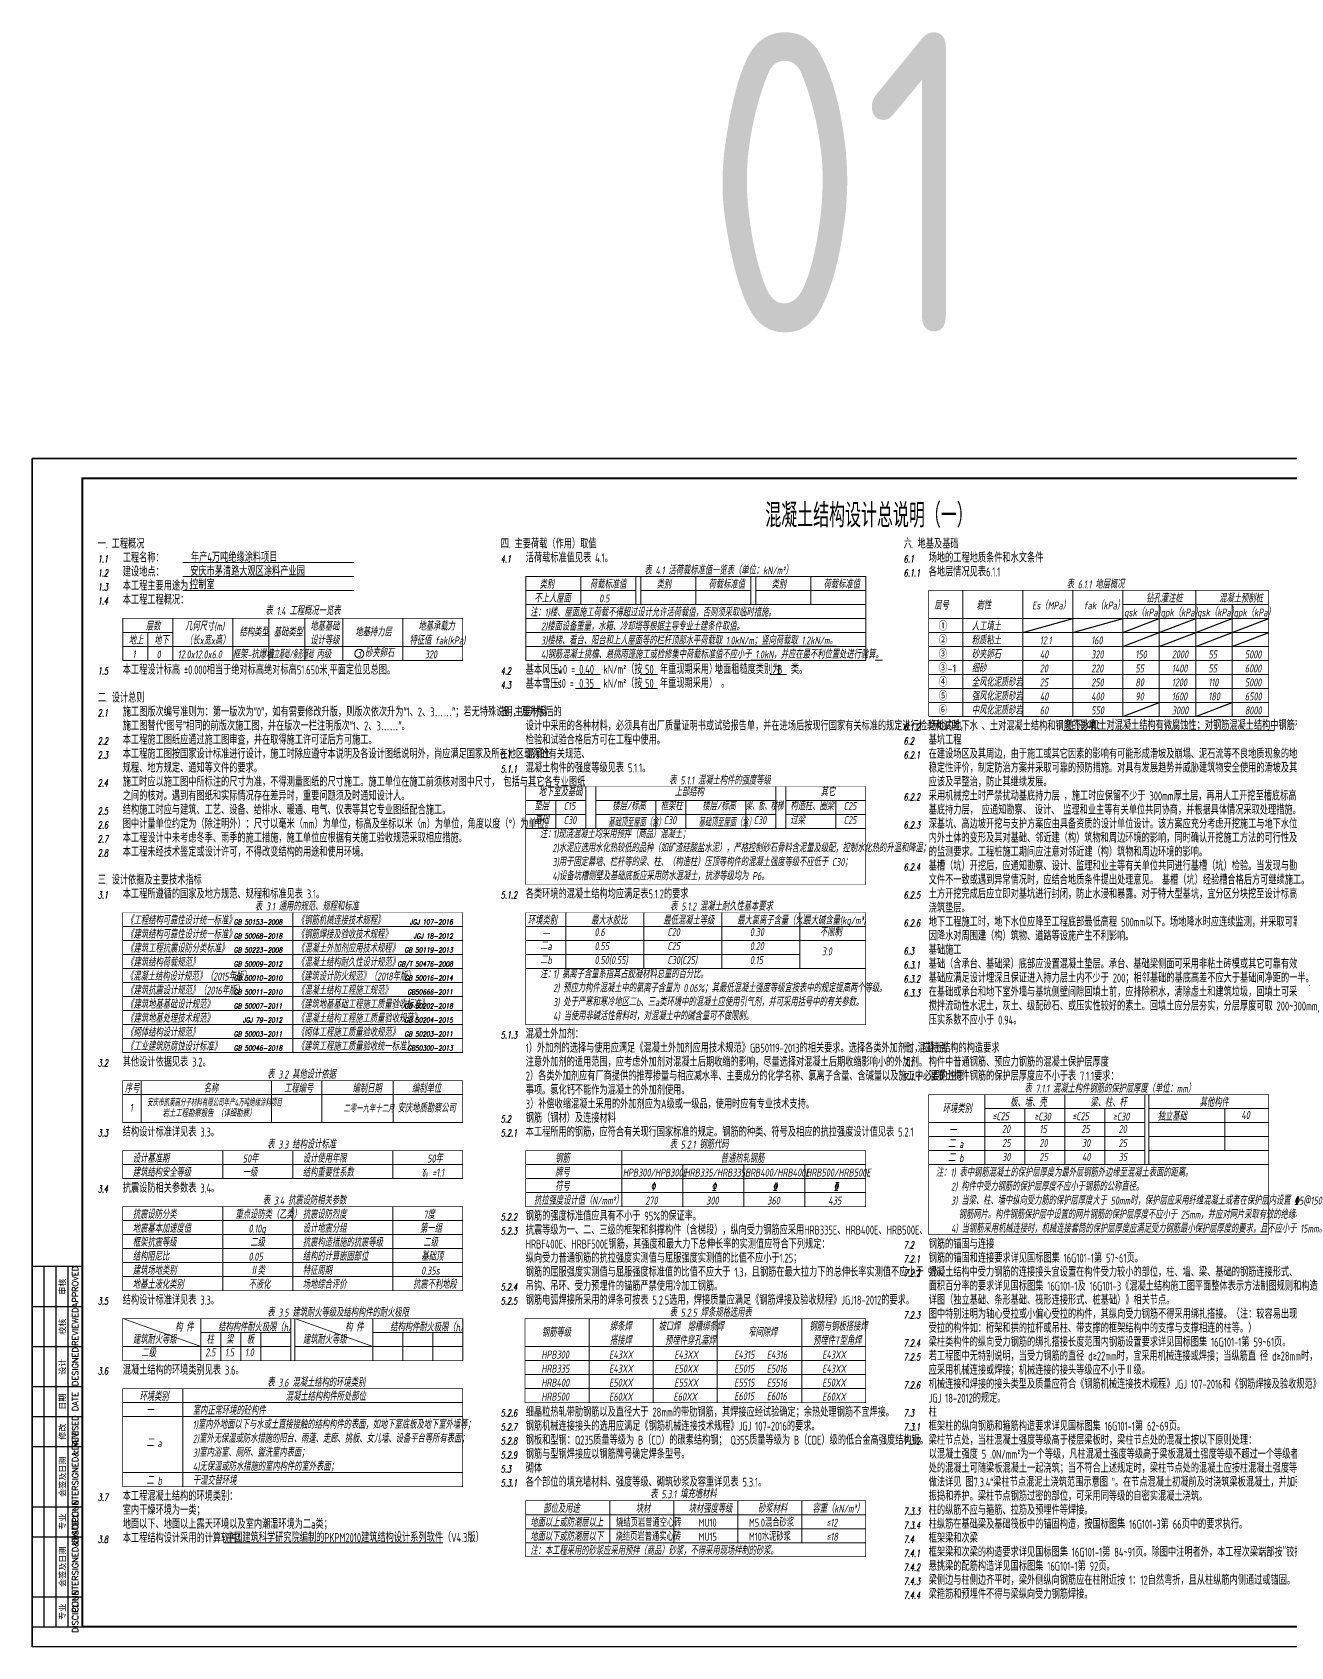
# Model space of a CAD drawing. Header units: millimetres. Extents: x 893615 to 897539, y 39650 to 40458.
# Drawn here: x 893615 to 894244, y 39650 to 40457 of the extents above; entities that cross this region are included whole.
import ezdxf
from ezdxf.enums import TextEntityAlignment as Align

# ---------------------------------------------------------------- set-up
doc = ezdxf.new("R2010")
doc.units = ezdxf.units.MM
doc.header["$LTSCALE"] = 1000
doc.header["$MEASUREMENT"] = 0
doc.layers.add('SM001', color=7, linetype='Continuous', lineweight=15)
doc.layers.add('SM002', color=4, linetype='Continuous', lineweight=15)
doc.layers.add('标注', color=4, linetype='Continuous')
doc.layers.add('梁集中标注', color=2, linetype='Continuous')
doc.styles.add('ECEC_TK', font='txt_l.shx', dxfattribs={"bigfont": 'hztxt_l.shx'})
doc.styles.add('GBHZ', font='gbenor.shx', dxfattribs={"width": 0.9, "bigfont": 'gbcbig.shx'})
doc.styles.add('SM001', font='tssdeng.shx', dxfattribs={"width": 0.7, "bigfont": 'tssdchn.shx'})
doc.styles.add('SM002', font='romand.shx')
doc.styles.get("Standard").update_dxf_attribs({"font": 'gbenor.shx', "bigfont": 'gbcbig.shx'})

msp = doc.modelspace()

# ---------------------------------------------------------------- linework, layer by layer
for p, q in [((893614.887, 39650.145), (893614.887, 40244.145)), ((893614.887, 40244.145), (893614.887, 39650.145)), ((893620.887, 39660.145), (893620.887, 39840.145)), ((893626.887, 39660.145), (893626.887, 39840.145)), ((893632.887, 39660.145), (893632.887, 39840.145)), ((893614.887, 39820.145), (893639.887, 39820.145)), ((893614.887, 39800.145), (893639.887, 39800.145)), ((893614.887, 39780.145), (893639.887, 39780.145)), ((893614.887, 39765.145), (893639.887, 39765.145)), ((893614.887, 39750.145), (893639.887, 39750.145)), ((893614.887, 39720.145), (893639.887, 39720.145)), ((893614.887, 39705.145), (893639.887, 39705.145)), ((893614.887, 39675.145), (893639.887, 39675.145)), ((894666.137, 39650.145), (893614.887, 39650.145))]:
    msp.add_line(p, q)
at = {"color": 0}
for p, q in [((894666.137, 40244.145), (893614.887, 40244.145)), ((893614.887, 40244.145), (894666.137, 40244.145))]:
    msp.add_line(p, q, dxfattribs=at)
at = {"color": 0, "const_width": 1}
msp.add_lwpolyline([(894656.137, 39660.145), (893639.887, 39660.145), (893639.887, 40234.145), (894656.137, 40234.145)], close=True, dxfattribs=at)
msp.add_lwpolyline([(893614.887, 39840.145), (893614.887, 39660.145), (893639.887, 39660.145), (893639.887, 39840.145)], close=True)
at = {"layer": 'SM001'}
for points in [[(893959.637, 40017.145), (893959.637, 39989.145)], [(893998.637, 40017.145), (893998.637, 39989.145)]]:
    msp.add_lwpolyline(points, dxfattribs=at)
at = {"layer": 'SM001', "color": 1}
msp.add_circle((893778.463, 40146.516), 2.235, dxfattribs=at)
at = {"layer": 'SM002'}
for p, q in [((893861.637, 40143.145), (893861.637, 40185.145)), ((893861.637, 40185.145), (894031.637, 40185.145)), ((893889.137, 40185.145), (893889.137, 40171.145)), ((893916.637, 40185.145), (893916.637, 40171.145)), ((893919.137, 40185.145), (893919.137, 40171.145)), ((893946.637, 40185.145), (893946.637, 40171.145)), ((893974.137, 40185.145), (893974.137, 40171.145)), ((893976.637, 40185.145), (893976.637, 40171.145)), ((894004.137, 40185.145), (894004.137, 40171.145)), ((894031.637, 40185.145), (894031.637, 40143.145)), ((893861.637, 40178.145), (893916.637, 40178.145)), ((893919.137, 40178.145), (893974.137, 40178.145)), ((893976.637, 40178.145), (894031.637, 40178.145)), ((894080.137, 40178.145), (894080.137, 40115.145)), ((894110.137, 40178.145), (894110.137, 40115.145)), ((894135.137, 40178.145), (894135.137, 40115.145)), ((894160.137, 40178.145), (894160.137, 40115.145)), ((894196.637, 40178.145), (894196.637, 40115.145)), ((893861.637, 40171.145), (894031.637, 40171.145)), ((893861.637, 40171.145), (893916.637, 40171.145)), ((893861.637, 40164.145), (894031.637, 40164.145)), ((893919.137, 40171.145), (893974.137, 40171.145)), ((893976.637, 40171.145), (894031.637, 40171.145)), ((894063.137, 40164.145), (894233.137, 40164.145)), ((894160.137, 40171.145), (894233.137, 40171.145)), ((894178.387, 40171.145), (894178.387, 40115.145)), ((894214.887, 40171.145), (894214.887, 40115.145)), ((893861.637, 40157.145), (894031.637, 40157.145)), ((894063.137, 40157.145), (894233.137, 40157.145)), ((893861.637, 40150.145), (894031.637, 40150.145)), ((894063.137, 40150.145), (894233.137, 40150.145)), ((894031.637, 40143.145), (893861.637, 40143.145)), ((894063.137, 40143.145), (894233.137, 40143.145)), ((894063.137, 40136.145), (894233.137, 40136.145)), ((894063.137, 40129.145), (894233.137, 40129.145)), ((894063.137, 40122.145), (894233.137, 40122.145)), ((894063.137, 40115.145), (894233.137, 40115.145)), ((893660.137, 39814.145), (893699.137, 39800.145)), ((893699.137, 39793.145), (893699.137, 39814.145)), ((893744.137, 39793.145), (893744.137, 39814.145)), ((893746.137, 39814.145), (893785.137, 39800.145)), ((893746.137, 39793.145), (893746.137, 39814.145)), ((893785.137, 39793.145), (893785.137, 39814.145)), ((893830.137, 39793.145), (893830.137, 39814.145)), ((893699.137, 39807.145), (893744.137, 39807.145)), ((893709.137, 39793.145), (893709.137, 39807.145)), ((893719.137, 39793.145), (893719.137, 39807.145)), ((893729.137, 39793.145), (893729.137, 39807.145)), ((893785.137, 39807.145), (893830.137, 39807.145)), ((893800.137, 39793.145), (893800.137, 39807.145)), ((893815.137, 39793.145), (893815.137, 39807.145)), ((893660.137, 39800.145), (893744.137, 39800.145)), ((893746.137, 39800.145), (893830.137, 39800.145))]:
    msp.add_line(p, q, dxfattribs=at)
for points in [[(893690.243, 40192.145), (893775.685, 40192.145)], [(893690.243, 40185.145), (893775.685, 40185.145)], [(893690.243, 40178.145), (893775.685, 40178.145)], [(893660.137, 40164.145), (893660.137, 40143.145)], [(893685.137, 40164.145), (893685.137, 40143.145)], [(893715.137, 40164.145), (893715.137, 40143.145)], [(893715.137, 40164.145), (893715.137, 40143.145)], [(893733.137, 40164.145), (893733.137, 40143.145)], [(893751.137, 40164.145), (893751.137, 40143.145)], [(893770.137, 40164.145), (893770.137, 40143.145)], [(893800.137, 40164.145), (893800.137, 40143.145)], [(893660.137, 40157.145), (893685.137, 40157.145)], [(893672.637, 40157.145), (893672.637, 40143.145)], [(893660.137, 40150.145), (893830.137, 40150.145)], [(893660.137, 40143.145), (893800.137, 40143.145)], [(893660.137, 40143.145), (893830.137, 40143.145)], [(893660.137, 40143.145), (893800.137, 40143.145)], [(893660.137, 40143.145), (893800.137, 40143.145)], [(893800.137, 40143.145), (893830.137, 40143.145)], [(893800.137, 40143.145), (893830.137, 40143.145)], [(893800.137, 40143.145), (893830.137, 40143.145)], [(893886.591, 40136.145), (893898.779, 40136.145)], [(893918.886, 40136.145), (893927.535, 40136.145)], [(893983.741, 40136.145), (893992.097, 40136.145)], [(893886.591, 40129.145), (893898.779, 40129.145)], [(893918.886, 40129.145), (893927.535, 40129.145)], [(894130.484, 40108.145), (894236.051, 40108.145)], [(893891.637, 40080.145), (893891.637, 40059.145)], [(893896.637, 40080.145), (893896.637, 40059.145)], [(893986.637, 40080.145), (893986.637, 40059.145)], [(893991.637, 40080.145), (893991.637, 40059.145)], [(893861.637, 40073.145), (893891.637, 40073.145)], [(893876.637, 40073.145), (893876.637, 40059.145)], [(893896.637, 40073.145), (893986.637, 40073.145)], [(893926.637, 40073.145), (893926.637, 40059.145)], [(893941.637, 40073.145), (893941.637, 40059.145)], [(893971.637, 40073.145), (893971.637, 40059.145)], [(893991.637, 40073.145), (894031.637, 40073.145)], [(894016.637, 40073.145), (894016.637, 40059.145)], [(893861.637, 40066.145), (893891.637, 40066.145)], [(893861.637, 40059.145), (893891.637, 40059.145)], [(893861.637, 40059.145), (894031.637, 40059.145)], [(893896.637, 40066.145), (893986.637, 40066.145)], [(893896.637, 40059.145), (893986.637, 40059.145)], [(893991.637, 40066.145), (894031.637, 40066.145)], [(893991.637, 40059.145), (894031.637, 40059.145)], [(893745.137, 40017.145), (893745.137, 39947.145)], [(893881.637, 40017.145), (893881.637, 39989.145)], [(893920.637, 40017.145), (893920.637, 39989.145)], [(893660.137, 40010.145), (893830.137, 40010.145)], [(893660.137, 40003.145), (893830.137, 40003.145)], [(893861.637, 40010.145), (894031.637, 40010.145)], [(893861.637, 40003.145), (894031.637, 40003.145)], [(893660.137, 39996.145), (893830.137, 39996.145)], [(893861.637, 39996.145), (893998.637, 39996.145)], [(893660.137, 39989.145), (893830.137, 39989.145)], [(893861.637, 39989.145), (894031.637, 39989.145)], [(893660.137, 39982.145), (893830.137, 39982.145)], [(893660.137, 39975.145), (893830.137, 39975.145)], [(893660.137, 39968.145), (893830.137, 39968.145)], [(893660.137, 39961.145), (893830.137, 39961.145)], [(893660.137, 39954.145), (893830.137, 39954.145)], [(893660.137, 39947.145), (893830.137, 39947.145)], [(893669.418, 39933.145), (893669.418, 39912.145)], [(893734.504, 39933.145), (893734.504, 39912.145)], [(893759.69, 39933.145), (893759.69, 39912.145)], [(893795.332, 39933.145), (893795.332, 39912.145)], [(893660.137, 39926.145), (893830.137, 39926.145)], [(894091.137, 39926.145), (894091.137, 39891.145)], [(894131.137, 39926.145), (894131.137, 39891.145)], [(894171.137, 39926.145), (894171.137, 39891.145)], [(894173.137, 39926.145), (894173.137, 39891.145)], [(894091.137, 39919.145), (894171.137, 39919.145)], [(894111.137, 39919.145), (894111.137, 39891.145)], [(894151.137, 39919.145), (894151.137, 39891.145)], [(894173.137, 39919.145), (894233.137, 39919.145)], [(894211.137, 39919.145), (894211.137, 39898.145)], [(893660.137, 39912.145), (893830.137, 39912.145)], [(894063.137, 39912.145), (894171.137, 39912.145)], [(894173.137, 39912.145), (894233.137, 39912.145)], [(893710.137, 39898.145), (893710.137, 39884.145)], [(893745.137, 39898.145), (893745.137, 39884.145)], [(893795.137, 39898.145), (893795.137, 39884.145)], [(893909.637, 39898.145), (893909.637, 39870.145)], [(894063.137, 39905.145), (894171.137, 39905.145)], [(894063.137, 39898.145), (894171.137, 39898.145)], [(894173.137, 39905.145), (894233.137, 39905.145)], [(894173.137, 39898.145), (894233.137, 39898.145)], [(893660.137, 39891.145), (893830.137, 39891.145)], [(893861.637, 39891.145), (894031.637, 39891.145)], [(893940.137, 39891.145), (893940.137, 39870.145)], [(893970.637, 39891.145), (893970.637, 39870.145)], [(894001.137, 39891.145), (894001.137, 39870.145)], [(894063.137, 39891.145), (894233.137, 39891.145)], [(893660.137, 39884.145), (893830.137, 39884.145)], [(893861.637, 39884.145), (894031.637, 39884.145)], [(893861.637, 39877.145), (894031.637, 39877.145)], [(893710.137, 39870.145), (893710.137, 39828.145)], [(893745.137, 39870.145), (893745.137, 39828.145)], [(893795.137, 39870.145), (893795.137, 39828.145)], [(893660.137, 39863.145), (893830.137, 39863.145)], [(893660.137, 39856.145), (893830.137, 39856.145)], [(893660.137, 39849.145), (893830.137, 39849.145)], [(893660.137, 39842.145), (893830.137, 39842.145)], [(893660.137, 39835.145), (893830.137, 39835.145)], [(893893.325, 39814.145), (893893.325, 39772.145)], [(893925.325, 39814.145), (893925.325, 39772.145)], [(893957.325, 39814.145), (893957.325, 39772.145)], [(893999.637, 39814.145), (893999.637, 39772.145)], [(893861.325, 39800.145), (894031.637, 39800.145)], [(893861.325, 39793.145), (894031.637, 39793.145)], [(893861.325, 39786.145), (894031.637, 39786.145)], [(893690.137, 39779.145), (893690.137, 39730.145)], [(893861.325, 39779.145), (894031.637, 39779.145)], [(893660.137, 39772.145), (893830.137, 39772.145)], [(893660.137, 39765.145), (893830.137, 39765.145)], [(893660.137, 39737.145), (893830.137, 39737.145)], [(893903.637, 39723.145), (893903.637, 39702.145)], [(893935.637, 39723.145), (893935.637, 39702.145)], [(893967.637, 39723.145), (893967.637, 39702.145)], [(893999.637, 39723.145), (893999.637, 39702.145)], [(893861.637, 39716.145), (894031.637, 39716.145)], [(893861.637, 39709.145), (894031.637, 39709.145)], [(893861.637, 39709.145), (894031.637, 39709.145)], [(893710.656, 39702.145), (893820.235, 39702.145)], [(893861.637, 39702.145), (894031.637, 39702.145)]]:
    msp.add_lwpolyline(points, dxfattribs=at)
at = {"layer": 'SM002', "const_width": 0.3}
for points in [[(893861.637, 40143.145), (894031.637, 40143.145), (894031.637, 40185.145), (893861.637, 40185.145)], [(893660.137, 40164.145), (893830.137, 40164.145), (893830.137, 40143.145), (893660.137, 40143.145)], [(893861.637, 40080.145), (894031.637, 40080.145), (894031.637, 40031.145), (893861.637, 40031.145)], [(893660.137, 40017.145), (893830.137, 40017.145), (893830.137, 39947.145), (893660.137, 39947.145)], [(893861.637, 40017.145), (894031.637, 40017.145), (894031.637, 39961.145), (893861.637, 39961.145)], [(893660.137, 39933.145), (893830.137, 39933.145), (893830.137, 39912.145), (893660.137, 39912.145)], [(894063.137, 39926.145), (894233.137, 39926.145), (894233.137, 39856.145), (894063.137, 39856.145)], [(893660.137, 39898.145), (893830.137, 39898.145), (893830.137, 39884.145), (893660.137, 39884.145)], [(893861.637, 39898.145), (894031.637, 39898.145), (894031.637, 39870.145), (893861.637, 39870.145)], [(893660.137, 39870.145), (893830.137, 39870.145), (893830.137, 39828.145), (893660.137, 39828.145)], [(893660.137, 39814.145), (893830.137, 39814.145), (893830.137, 39793.145), (893660.137, 39793.145)], [(893861.325, 39814.145), (894031.637, 39814.145), (894031.637, 39772.145), (893861.325, 39772.145)], [(893660.137, 39779.145), (893830.137, 39779.145), (893830.137, 39730.145), (893660.137, 39730.145)], [(893861.637, 39723.145), (894031.637, 39723.145), (894031.637, 39695.145), (893861.637, 39695.145)]]:
    msp.add_lwpolyline(points, close=True, dxfattribs=at)
for points in [[(894063.137, 40178.145), (894233.137, 40178.145)], [(894063.137, 40115.145), (894063.137, 40178.145)], [(894233.137, 40178.145), (894233.137, 40115.145)], [(894063.137, 40115.145), (894233.137, 40115.145)], [(894233.137, 40115.145), (894063.137, 40115.145)], [(894063.137, 40115.145), (894233.137, 40115.145)]]:
    msp.add_lwpolyline(points, dxfattribs=at)
at = {"layer": '标注'}
for p, q in [((894110.137, 40157.145), (894135.137, 40164.145)), ((894135.137, 40157.145), (894160.137, 40164.145)), ((894160.137, 40157.145), (894178.387, 40164.145)), ((894178.387, 40157.145), (894196.637, 40164.145)), ((894196.637, 40157.145), (894214.887, 40164.145)), ((894214.887, 40157.145), (894233.137, 40164.145)), ((894160.137, 40150.145), (894178.387, 40157.145)), ((894178.387, 40150.145), (894196.637, 40157.145)), ((894196.637, 40150.145), (894214.887, 40157.145)), ((894214.887, 40150.145), (894233.137, 40157.145)), ((894160.137, 40115.145), (894178.387, 40122.145)), ((894196.637, 40115.145), (894214.887, 40122.145))]:
    msp.add_line(p, q, dxfattribs=at)

# ---------------------------------------------------------------- texts
at = {"style": 'ECEC_TK'}
for s, p in [('审核', (893629.887, 39830.145)), ('APPROVED', (893636.387, 39830.145)), ('REVIEWED', (893636.387, 39810.145)), ('校核', (893629.887, 39810.145)), ('设计', (893629.887, 39790.145)), ('DESIGNED', (893636.387, 39790.145)), ('DATE', (893636.387, 39772.645)), ('日期', (893629.887, 39772.645)), ('修改', (893629.887, 39757.645)), ('REVISED', (893636.387, 39757.645)), ('COUNTERSIGNED&DATE', (893636.387, 39735.145)), ('会签及日期', (893629.887, 39735.145)), ('DISCIPLINE', (893636.387, 39712.645)), ('专业', (893629.887, 39712.645)), ('COUNTERSIGNED&DATE', (893636.387, 39690.145)), ('会签及日期', (893629.887, 39690.145)), ('DISCIPLINE', (893636.387, 39667.645)), ('专业', (893629.887, 39667.645))]:
    msp.add_text(s, height=3, rotation=90, dxfattribs=at).set_placement(p, align=Align.MIDDLE)
at = {"layer": 'SM001', "color": 2, "style": 'SM001', "width": 0.7}
for s, height, p in [('混凝土结构设计总说明（一）', 12, (893981.398, 40209.645)), ('年产4万吨绝缘涂料项目', 4.5, (893694.243, 40192.445)), ('安庆市茅清路大观区涂料产业园', 4.5, (893693.842, 40185.445)), ('控制室', 4.5, (893693.781, 40178.732)), ('w%%1420%%143 =', 4.5, (893877.515, 40136.445)), ('0.40', 4.5, (893888.365, 40136.445)), ('50', 4.5, (893921.266, 40136.445)), ('B', 4.5, (893987.364, 40136.445)), ('s%%1420%%143 =', 4.5, (893877.515, 40129.445)), ('0.35', 4.5, (893888.365, 40129.445)), ('50', 4.5, (893921.266, 40129.445)), ('烧结页岩普通空心砖', 4, (893906.795, 39710.145)), ('MU10', 4, (893948.055, 39710.145)), ('M5.0混合砂浆', 4, (893973.257, 39710.145)), ('烧结页岩普通实心砖', 4, (893906.558, 39703.145)), ('MU15', 4, (893948.055, 39703.145)), ('M10水泥砂浆', 4, (893973.257, 39703.145))]:
    msp.add_text(s, height=height, dxfattribs=at).set_placement(p)
at = {"layer": 'SM001', "style": 'SM001', "width": 0.7}
for s, p in [('一. 工程概况', (893647.637, 40199.145)), ('四. 主要荷载（作用）取值', (893849.137, 40199.145)), ('六. 地基及基础', (894050.637, 40199.145)), ('工程名称：', (893660.137, 40192.145)), ('活荷载标准值见表 4.1。', (893861.637, 40192.145)), ('场地的工程地质条件和水文条件', (894063.137, 40192.145)), ('建设地点：', (893660.137, 40185.145)), ('各地层情况见表6.1.1', (894063.137, 40185.145)), ('本工程主要用途为：', (893660.137, 40178.145)), ('本工程工程概况：', (893660.137, 40171.145)), ('本工程设计标高 %%P0.000相当于绝对标高绝对标高51.650米,平面定位见总图。', (893660.137, 40136.145)), ('基本风压：', (893861.637, 40136.145)), ('kN/m%%1402%%141（按', (893900.489, 40136.445)), ('年重现期采用），', (893928.724, 40136.445)), ('地面粗糙度类别为', (893956.198, 40136.445)), ('类。', (893994.22, 40136.445)), ('基本雪压：', (893861.637, 40129.145)), ('kN/m%%1402%%141（按', (893900.489, 40129.445)), ('年重现期采用） 。', (893928.724, 40129.445)), ('二. 设计总则', (893647.637, 40122.145)), ('施工图版次编号准则为：第一版次为″0″，如有需要修改升版，则版次依次升为″1、2、3……″；若无特殊说明，则升版后的', (893660.137, 40115.145)), ('五. 主要材料', (893849.137, 40115.145)), ('施工图替代“图号”相同的前版次施工图，并在版次一栏注明版次″1、2、3……″。 ', (893660.137, 40108.145)), ('设计中采用的各种材料，必须具有出厂质量证明书或试验报告单，并在进场后按现行国家有关标准的规定进行检验和试验，', (893861.637, 40108.145)), ('场地内地下水 、土对混凝土结构和钢筋的影响：', (894063.137, 40108.145)), ('地下水和土对混凝土结构有微腐蚀性；对钢筋混凝土结构中钢筋有微腐蚀性', (894131.547, 40108.445)), ('本工程施工图纸应通过施工图审查，并在取得施工许可证后方可施工。', (893660.137, 40101.145)), ('本工程施工图按国家设计标准进行设计，施工时除应遵守本说明及各设计图纸说明外，尚应满足国家及所在地区现行的有关规范、', (893660.137, 40094.145)), ('检验和试验合格后方可在工程中使用。', (893861.637, 40101.145)), ('混凝土', (893861.637, 40094.145)), ('基坑工程', (894063.137, 40101.145)), ('在建设场区及其周边，由于施工或其它因素的影响有可能形成滑坡及崩塌、泥石流等不良地质现象的地段，应进行边坡', (894063.137, 40094.145)), ('规程、地方规定、通知等文件的要求。', (893660.137, 40087.145)), ('混凝土构件的强度等级见表 5.1.1。', (893861.637, 40087.145)), ('稳定性评价，制定防治方案并采取可靠的预防措施。对具有发展趋势并威胁建筑物安全使用的滑坡及其它不良地质现象，', (894063.137, 40087.145)), ('施工时应以施工图中所标注的尺寸为准，不得测量图纸的尺寸施工。施工单位在施工前须核对图中尺寸， 包括与其它各专业图纸', (893660.137, 40080.145)), ('应该及早整治，防止其继续发展。', (894063.137, 40080.145)), ('之间的核对。遇到有图纸和实际情况存在差异时，重要问题须及时通知设计人。', (893660.137, 40073.145)), ('采用机械挖土时严禁扰动基底持力层 ，施工时应保留不少于 300mm厚土层，再用人工开挖至槽底标高。如已扰动', (894063.137, 40073.145)), ('结构施工时应与建筑、工艺、设备、给排水、暖通、电气、仪表等其它专业图纸配合施工。', (893660.137, 40066.145)), ('基底持力层， 应通知勘察、 设计、 监理和业主等有关单位共同协商，并根据具体情况采取处理措施。', (894063.137, 40066.145)), ('图中计量单位约定为（除注明外）：尺寸以毫米（mm）为单位，标高及坐标以米（m）为单位，角度以度（%%D）为单位。', (893660.137, 40059.145)), ('深基坑、高边坡开挖与支护方案应由具备资质的设计单位设计。该方案应充分考虑开挖施工与地下水位变化引起的基坑', (894063.137, 40059.145)), ('本工程设计中未考虑冬季、雨季的施工措施，施工单位应根据有关施工验收规范采取相应措施。', (893660.137, 40052.145)), ('内外土体的变形及其对基础、邻近建（构）筑物和周边环境的影响，同时确认开挖施工方法的可行性及提出施工过程中', (894063.137, 40052.145)), ('本工程未经技术鉴定或设计许可，不得改变结构的用途和使用环境。', (893660.137, 40045.145)), ('基槽（坑）开挖后，应通知勘察、设计、监理和业主等有关单位共同进行基槽（坑）检验。当发现与勘察报告和设计', (894063.137, 40038.145)), ('的监测要求。工程桩施工期间应注意对邻近建（构）筑物和周边环境的影响。', (894063.137, 40045.145)), ('三. 设计依据及主要技术指标', (893647.637, 40031.145)), ('文件不一致或遇到异常情况时，应结合地质条件提出处理意见。 基槽（坑）经验槽合格后方可继续施工。', (894063.137, 40031.145)), ('本工程所遵循的国家及地方规范、规程和标准见表 3.1。', (893660.137, 40024.145)), ('各类环境的混凝土结构均应满足表5.1.2的要求', (893861.637, 40024.145)), ('土方开挖完成后应立即对基坑进行封闭，防止水浸和暴露。对于特大型基坑，宜分区分块挖至设计标高，分区分块及时', (894063.137, 40024.145)), ('浇筑垫层。', (894063.137, 40017.145)), ('地下工程施工时，地下水位应降至工程底部最低高程 500mm以下。场地降水时应连续监测，并采取可靠措施防止', (894063.137, 40010.145)), ('因降水对周围建（构）筑物、道路等设施产生不利影响。', (894063.137, 40003.145)), ('基础施工', (894063.137, 39996.145)), ('基础（含承台、基础梁）底部应设置混凝土垫层。承台、基础梁侧面可采用非粘土砖模或其它可靠有效的方法支护。', (894063.137, 39989.145)), ('基础应满足设计埋深且保证进入持力层土内不少于 200；相邻基础的基底高差不应大于基础间净距的一半。', (894063.137, 39982.145)), ('在基础或承台和地下室外墙与基坑侧壁间隙回填土前，应排除积水，清除虚土和建筑垃圾，回填土可采用素混凝土、', (894063.137, 39975.145)), ('搅拌流动性水泥土，灰土、级配砂石、或压实性较好的素土。回填土应分层夯实，分层厚度可取 200~300mm,', (894063.137, 39968.145)), ('压实系数不应小于 0.94。', (894063.137, 39961.145)), ('混凝土外加剂：', (893861.637, 39954.145)), ('1）外加剂的选择与使用应满足《混凝土外加剂应用技术规范》GB50119-2013的相关要求。选择各类外加剂时，应特别', (893861.637, 39947.145)), ('七. 混凝土结构的构造要求', (894050.637, 39947.145)), ('其他设计依据见表 3.2。', (893660.137, 39940.145)), ('注意外加剂的适用范围，应考虑外加剂对混凝土后期收缩的影响，尽量选择对混凝土后期收缩影响小的外加剂。', (893861.637, 39940.145)), ('2）各类外加剂应有厂商提供的推荐掺量与相应减水率、主要成分的化学名称、氯离子含量、含碱量以及施工中必要的注意', (893861.637, 39933.145)), ('构件中普通钢筋、预应力钢筋的混凝土保护层厚度', (894063.137, 39940.145)), ('混凝土构件钢筋的保护层厚度应不小于表 7.1.1要求：', (894063.137, 39933.145)), ('事项。氯化钙不能作为混凝土的外加剂使用。', (893861.637, 39926.145)), ('3）补偿收缩混凝土采用的外加剂应为A级或一级品，使用时应有专业技术支持。', (893861.637, 39919.145)), ('钢筋（钢材）及连接材料', (893861.637, 39912.145)), ('结构设计标准详见表 3.3。', (893660.137, 39905.145)), ('本工程所用的钢筋，应符合有关现行国家标准的规定。钢筋的种类、符号及相应的抗拉强度设计值见表 5.2.1', (893861.637, 39905.145)), ('抗震设防相关参数表 3.4。', (893660.137, 39877.145)), ('钢筋的强度标准值应具有不小于 95%%%的保证率。', (893861.637, 39863.145)), ('抗震等级为一、二、三级的框架和斜撑构件（含梯段），纵向受力钢筋应采用HRB335E、HRB400E、HRB500E、', (893861.637, 39856.145)), ('HRBF400E、HRBF500E钢筋，其强度和最大力下总伸长率的实测值应符合下列规定：', (893861.637, 39849.145)), ('钢筋的锚固与连接', (894063.137, 39849.145)), ('纵向受力普通钢筋的抗拉强度实测值与屈服强度实测值的比值不应小于1.25；', (893861.637, 39842.145)), ('钢筋的锚固和连接要求详见国标图集 16G101-1第 57~61页。', (894063.137, 39842.145)), ('钢筋的屈服强度实测值与屈服强度标准值的比值不应大于 1.3，且钢筋在最大拉力下的总伸长率实测值不应小于 9％。', (893861.637, 39835.145)), ('吊钩、吊环、受力预埋件的锚筋严禁使用冷加工钢筋。', (893861.637, 39828.145)), ('混凝土结构中受力钢筋的连接接头宜设置在构件受力较小的部位，柱、墙、梁、基础的钢筋连接形式、接头位置及接头', (894063.137, 39835.145)), ('面积百分率的要求详见国标图集 16G101-1及 16G101-3《混凝土结构施工图平面整体表示方法制图规则和构造', (894063.137, 39828.145)), ('结构设计标准详见表 3.3。', (893660.137, 39821.145)), ('钢筋电弧焊接所采用的焊条可按表 5.2.5选用，焊接质量应满足《钢筋焊接及验收规程》JGJ18-2012的要求。', (893861.637, 39821.145)), ('详图（独立基础、条形基础、筏形连接形式、桩基础）》相关节点。', (894063.137, 39821.145)), ('图中特别注明为轴心受拉或小偏心受拉的构件，其纵向受力钢筋不得采用绑扎搭接。（注：较容易出现轴心受拉或小偏心', (894063.137, 39814.145)), ('受拉的构件如：桁架和拱的拉杆或吊柱、带支撑的框架结构中的支撑与支撑相连的柱等。）', (894063.137, 39807.145)), ('梁柱类构件的纵向受力钢筋的绑扎搭接长度范围内钢筋设置要求详见国标图集 16G101-1第 59~61页。', (894063.137, 39800.145)), ('若工程图中无特别说明，当受力钢筋的直径 d≥22mm时，宜采用机械连接或焊接；当纵筋直 径 d≥28mm时，', (894063.137, 39793.145)), ('混凝土结构的环境类别见表 3.6。', (893660.137, 39786.145)), ('应采用机械连接或焊接；机械连接的接头等级应不小于Ⅱ级。', (894063.137, 39786.145)), ('机械连接和焊接的接头类型及质量应符合《钢筋机械连接技术规程》JGJ 107-2016和《钢筋焊接及验收规范》', (894063.137, 39779.145)), ('JGJ 18-2012的规定。', (894063.137, 39772.145)), ('细晶粒热轧带肋钢筋以及直径大于 28mm的带肋钢筋，其焊接应经试验确定；余热处理钢筋不宜焊接。', (893861.637, 39765.145)), ('柱', (894063.137, 39765.145)), ('钢筋机械连接接头的选用应满足《钢筋机械连接技术规程》JGJ 107-2016的要求。', (893861.637, 39758.145)), ('框架柱的纵向钢筋和箍筋构造要求详见国标图集 16G101-1第 62~69页。', (894063.137, 39758.145)), ('钢板和型钢：Q235质量等级为 B（CD）的碳素结构钢； Q355质量等级为 B（CDE）级的低合金高强度结构钢。', (893861.637, 39751.145)), ('梁柱节点处，当柱混凝土强度等级高于楼层梁板时，梁柱节点处的混凝土按以下原则处理：', (894063.137, 39751.145)), ('钢筋与型钢焊接应以钢筋牌号确定焊条型号。', (893861.637, 39744.145)), ('以混凝土强度 5 .0N/mm%%1402%%141为一个等级，凡柱混凝土强度等级高于梁板混凝土强度等级不超过一个等级者，梁柱节点', (894063.137, 39744.145)), ('砌体', (893861.637, 39737.145)), ('处的混凝土可随梁板混凝土一起浇筑；当不符合上述规定时，梁柱节点处的混凝土应按柱混凝土强度等级单独浇筑，', (894063.137, 39737.145)), ('本工程混凝土结构的环境类别：', (893660.137, 39723.145)), ('各个部位的填充墙材料、强度等级、砌筑砂浆及容重详见表 5.3.1。', (893861.637, 39730.145)), ('做法详见 图7.3.4“梁柱节点混泥土浇筑范围示意图 ”。在节点混凝土初凝前及时浇筑梁板混凝土，并加强混凝土的', (894063.137, 39730.145)), ('振捣和养护。梁柱节点钢筋过密的部位，可采用同等级的自密实混凝土浇筑。 ', (894063.137, 39723.145)), ('室内干燥环境为一类；', (893660.137, 39716.145)), ('柱的纵筋不应与箍筋、拉筋及预埋件等焊接。', (894063.137, 39716.145)), ('地面以下、地面以上露天环境以及室内潮湿环境为二a类；', (893660.137, 39709.145)), ('柱纵筋在基础梁及基础筏板中的锚固构造，按国标图集 16G101-3第 66页中的要求执行。', (894063.137, 39709.145)), ('本工程结构设计采用的计算软件：', (893660.137, 39702.145)), ('框架梁和次梁', (894063.137, 39702.145)), ('框架梁和次梁的构造要求详见国标图集 16G101-1第 84~91页。除图中注明者外，本工程次梁端部按"铰接"进行锚固。', (894063.137, 39695.145)), ('悬挑梁的配筋构造详见国标图集 16G101-1第 92页。', (894063.137, 39688.145)), ('梁侧边与柱侧边齐平时，梁外侧纵向钢筋应在柱附近按 1：12自然弯折，且从柱纵筋内侧通过或锚固。', (894063.137, 39681.145)), ('梁箍筋和预埋件不得与梁纵向受力钢筋焊接。', (894063.137, 39674.145))]:
    msp.add_text(s, height=4.5, dxfattribs=at).set_placement(p)
at = {"layer": 'SM001', "color": 96, "style": 'SM002', "oblique": 10, "width": 0.65}
for s, p in [('1.1', (893647.637, 40192.145)), ('1.2', (893647.637, 40185.145)), ('4.1', (893849.137, 40192.145)), ('6.1', (894050.637, 40192.145)), ('6.1.1', (894050.637, 40185.145)), ('1.3', (893647.637, 40178.145)), ('1.4', (893647.637, 40171.145)), ('1.5', (893647.637, 40136.145)), ('4.2', (893849.137, 40136.145)), ('4.3', (893849.137, 40129.145)), ('2.1', (893647.637, 40115.145)), ('6.1.2', (894050.637, 40108.145)), ('2.2', (893647.637, 40101.145)), ('6.2', (894050.637, 40101.145)), ('2.3', (893647.637, 40094.145)), ('5.1', (893849.137, 40094.145)), ('6.2.1', (894050.637, 40094.145)), ('2.4', (893647.637, 40080.145)), ('5.1.1', (893849.137, 40087.145)), ('6.2.2', (894050.637, 40073.145)), ('2.5', (893647.637, 40066.145)), ('2.6', (893647.637, 40059.145)), ('6.2.3', (894050.637, 40059.145)), ('2.7', (893647.637, 40052.145)), ('2.8', (893647.637, 40045.145)), ('6.2.4', (894050.637, 40038.145)), ('3.1', (893647.637, 40024.145)), ('5.1.2', (893849.137, 40024.145)), ('6.2.5', (894050.637, 40024.145)), ('6.2.6', (894050.637, 40010.145)), ('6.3', (894050.637, 39996.145)), ('6.3.1', (894050.637, 39989.145)), ('6.3.2', (894050.637, 39982.145)), ('6.3.3', (894050.637, 39975.145)), ('5.1.3', (893849.137, 39954.145)), ('3.2', (893647.637, 39940.145)), ('7.1', (894050.637, 39940.145)), ('7.1.1', (894050.637, 39933.145)), ('5.2', (893849.137, 39912.145)), ('3.3', (893647.637, 39905.145)), ('5.2.1', (893849.137, 39905.145)), ('3.4', (893647.637, 39877.145)), ('5.2.2', (893849.137, 39863.145)), ('5.2.3', (893849.137, 39856.145)), ('7.2', (894050.637, 39849.145)), ('7.2.1', (894050.637, 39842.145)), ('7.2.2', (894050.637, 39835.145)), ('3.5', (893647.637, 39821.145)), ('5.2.4', (893849.137, 39828.145)), ('5.2.5', (893849.137, 39821.145)), ('7.2.3', (894050.637, 39814.145)), ('7.2.4', (894050.637, 39800.145)), ('7.2.5', (894050.637, 39793.145)), ('3.6', (893647.637, 39786.145)), ('7.2.6', (894050.637, 39779.145)), ('5.2.6', (893849.137, 39765.145)), ('7.3', (894050.637, 39765.145)), ('5.2.7', (893849.137, 39758.145)), ('7.3.1', (894050.637, 39758.145)), ('5.2.8', (893849.137, 39751.145)), ('7.3.2', (894050.637, 39751.145)), ('5.2.9', (893849.137, 39744.145)), ('5.3', (893849.137, 39737.145)), ('5.3.1', (893849.137, 39730.145)), ('3.7', (893647.637, 39723.145)), ('7.3.3', (894050.637, 39716.145)), ('7.3.4', (894050.637, 39709.145)), ('3.8', (893647.637, 39702.145)), ('7.4', (894050.637, 39702.145)), ('7.4.1', (894050.637, 39695.145)), ('7.4.2', (894050.637, 39688.145)), ('7.4.3', (894050.637, 39681.145)), ('7.4.4', (894050.637, 39674.145))]:
    msp.add_text(s, height=3.5, dxfattribs=at).set_placement(p)
at = {"layer": 'SM001', "style": 'SM001', "oblique": 10}
for s, height, width, p in [('表 4.1 活荷载标准值一览表（单位：kN/m%%1402%%141）', 4, 0.7, (893920.918, 40186.125)), ('类别', 3.9392, 0.710799, (893868.525, 40179.145)), ('荷载标准值', 3.9392, 0.710799, (893893.701, 40179.145)), ('类别', 3.9392, 0.710799, (893927.058, 40179.145)), ('荷载标准值', 3.9392, 0.710799, (893953.034, 40179.145)), ('类别', 3.9392, 0.710799, (893984.558, 40179.145)), ('荷载标准值', 3.9392, 0.710799, (894010.534, 40179.145)), ('表 6.1.1 地层概况', 4, 0.7, (894132.085, 40179.145)), ('层号', 3.9392, 0.710799, (894065.897, 40168.645)), ('岩性', 3.9392, 0.710799, (894087.047, 40168.645)), ('Es（MPa）', 3.9392, 0.710799, (894114.844, 40168.645)), ('f\x8eak\x8f（kPa）', 3.9392, 0.710799, (894140.7, 40168.645)), ('钻孔灌注桩', 3.9392, 0.710799, (894171.833, 40172.145)), ('混凝土预制桩', 3.9392, 0.710799, (894208.333, 40172.145)), ('表 1.4 工程概况一览表', 4, 0.7, (893731.445, 40165.885)), ('注：1)楼、屋面施工荷载不得超过设计允许活荷载值，否则须采取临时措施。', 3.93923, 0.710799, (893863.824, 40165.145)), ('qsk（kPa）', 3.9392, 0.710799, (894160.841, 40165.145)), ('qpk（kPa）', 3.9392, 0.710799, (894179.091, 40165.145)), ('qsk（kPa）', 3.9392, 0.710799, (894197.341, 40165.145)), ('qpk（kPa）', 3.9392, 0.710799, (894215.591, 40165.145)), ('地上', 4, 0.7, (893663.122, 40151.145)), ('层数', 4, 0.7, (893671.695, 40158.145)), ('地下', 4, 0.7, (893675.829, 40151.145)), ('几何尺寸(m)', 4, 0.7, (893691.279, 40158.145)), ('（长x宽x高）', 4, 0.7, (893691.279, 40151.145)), ('结构类型', 4, 0.7, (893718.479, 40155.169)), ('基础类型', 4, 0.7, (893735.601, 40155.169)), ('地基基础', 4, 0.7, (893753.909, 40158.145)), ('设计等级', 4, 0.7, (893753.909, 40151.145)), ('地基持力层', 4, 0.7, (893776.393, 40155.218)), ('特征值 f%%142ak%%143(kPa)', 4, 0.7, (893803.512, 40151.145)), ('地基承载力', 4, 0.7, (893807.957, 40158.145)), ('2)楼面设备重量，水箱、冷却塔等根据主导专业土建条件取值。', 3.93923, 0.710799, (893869.218, 40158.145)), ('3)%%U楼梯、看台、阳台和上人屋面等的栏杆顶部水平荷载取 1.0kN/m；竖向荷载取 1.2kN/m。', 3.93923, 0.710799, (893869.218, 40151.145)), ('4)钢筋混凝土挑檐、悬挑雨篷施工或检修集中荷载标准值不应小于%%U 1.0kN%%U，并应在最不利位置处进行验算%%U。', 3.93923, 0.710799, (893869.218, 40144.145)), ('表 5.1.1 混凝土构件的强度等级', 4, 0.7, (893933.357, 40081.145)), ('表 3.1 通用的规范、规程和标准', 4, 0.7, (893726.19, 40018.145)), ('表 5.1.2 混凝土耐久性基本要求', 4, 0.7, (893933.857, 40018.145)), ('《工程结构可靠性设计统一标准》', 4, 0.7, (893661.889, 40011.145)), ('《钢筋机械连接技术规程》', 4, 0.7, (893747.226, 40011.145)), ('环境类别', 4, 0.7, (893862.686, 40011.145)), ('最大水胶比', 4, 0.7, (893894.267, 40011.145)), ('最低混凝土等级', 4, 0.7, (893930.397, 40011.145)), ('最大氯离子含量（%%%）', 4, 0.7, (893967.334, 40011.145)), ('最大碱含量(kg/m%%1403%%141)', 4, 0.7, (894000.492, 40011.145)), ('《建筑结构可靠性设计统一标准》', 4, 0.7, (893661.889, 40004.145)), ('《钢筋焊接及验收技术规程》', 4, 0.7, (893747.226, 40004.145)), ('一', 4, 0.7, (893869.858, 40004.145)), ('《建筑工程抗震设防分类标准》', 4, 0.7, (893661.889, 39997.145)), ('《建筑结构荷载规范》', 4, 0.7, (893661.889, 39990.145)), ('《混凝土外加剂应用技术规程》', 4, 0.7, (893747.226, 39997.145)), ('《混凝土结构耐久性设计规范》', 4, 0.7, (893747.226, 39990.145)), ('《混凝土结构设计规范》（2015年版）', 4, 0.7, (893661.655, 39983.145)), ('《建筑设计防火规范》（2018年版）', 4, 0.7, (893747.226, 39983.145)), ('《建筑抗震设计规范》（2016年版）', 4, 0.7, (893661.889, 39976.145)), ('《混凝土结构工程施工规范》', 4, 0.7, (893747.226, 39976.145)), ('《建筑地基基础设计规范》', 4, 0.7, (893661.882, 39969.145)), ('《建筑地基基础工程施工质量验收标准》', 4, 0.7, (893747.226, 39969.145)), ('《建筑地基处理技术规范》', 4, 0.7, (893661.889, 39962.145)), ('《混凝土结构工程施工质量验收规范》', 4, 0.7, (893747.226, 39962.145)), ('《砌体结构设计规范》', 4, 0.7, (893661.889, 39955.145)), ('《砌体工程施工质量验收规范》', 4, 0.7, (893747.226, 39955.145)), ('《工业建筑防腐蚀设计标准》', 4, 0.7, (893661.889, 39948.145)), ('《建筑工程施工质量验收统一标准》', 4, 0.7, (893747.226, 39948.145)), ('表 3.2 其他设计依据', 4, 0.7, (893732.357, 39934.145)), ('序号', 4, 0.7, (893661.186, 39927.145)), ('名称', 4, 0.7, (893700.569, 39927.145)), ('工程编号', 4, 0.7, (893740.767, 39927.145)), ('编制日期', 4, 0.7, (893775.026, 39927.145)), ('编制单位', 4, 0.7, (893804.735, 39927.145)), ('表 7.1.1 混凝土构件钢筋的保护层厚度（单位：mm）', 4, 0.7, (894110.985, 39927.145)), ('环境类别', 4, 0.7, (894070.122, 39917.054)), ('板、墙、壳', 4, 0.7, (894103.869, 39920.145)), ('梁、柱、杆', 4, 0.7, (894143.976, 39920.145)), ('其他构件', 4, 0.7, (894198.576, 39920.145)), ('≤C25', 4, 0.7, (894094.938, 39913.309)), ('≥C30', 4, 0.7, (894115.872, 39913.13)), ('≤C25', 4, 0.7, (894134.864, 39913.309)), ('≥C30', 4, 0.7, (894155.185, 39913.13)), ('独立基础', 4, 0.7, (894177.624, 39913.145)), ('40', 4, 0.7, (894219.431, 39913.932)), ('一', 4, 0.7, (894073.357, 39906.096)), ('20', 4, 0.7, (894099.77, 39906.932)), ('15', 4, 0.7, (894118.492, 39906.932)), ('25', 4, 0.7, (894139.413, 39906.932)), ('20', 4, 0.7, (894158.092, 39906.932)), ('表 3.3 结构设计标准', 4, 0.7, (893732.357, 39899.145)), ('表 5.2.1 钢筋代码', 4, 0.7, (893933.544, 39899.145)), ('二 a', 4, 0.7, (894072.813, 39899.407)), ('25', 4, 0.7, (894099.868, 39899.932)), ('20', 4, 0.7, (894118.492, 39899.932)), ('30', 4, 0.7, (894139.743, 39899.932)), ('25', 4, 0.7, (894158.092, 39899.932)), ('建筑结构安全等级', 4, 0.7, (893665.137, 39885.145)), ('设计基准期', 4, 0.7, (893665.137, 39892.145)), ('结构重要性系数', 4, 0.7, (893750.137, 39885.145)), ('设计使用年限', 4, 0.7, (893750.137, 39892.145)), ('牌号', 4, 0.7, (893876.358, 39885.145)), ('钢筋', 4, 0.7, (893876.358, 39892.145)), ('HPB300/HPB300E', 4, 0.65, (893910.175, 39885.145)), ('HRB335/HRB335E', 4, 0.65, (893941.032, 39885.145)), ('普通热轧钢筋', 4, 0.7, (893959.079, 39892.145)), ('HRB400/HRB400E', 4, 0.65, (893971.213, 39885.145)), ('HRB500/HRB500E', 4, 0.65, (894001.85, 39885.145)), ('注：1) 表中钢筋混凝土的保护层厚度为最外层钢筋外边缘至混凝土表面的距离。', 4, 0.7, (894066.702, 39885.145)), ('二 b', 4, 0.7, (894072.813, 39892.407)), ('30', 4, 0.7, (894099.868, 39892.932)), ('25', 4, 0.7, (894118.492, 39892.932)), ('40', 4, 0.7, (894139.743, 39892.932)), ('35', 4, 0.7, (894158.092, 39892.932)), ('符号', 4, 0.7, (893876.358, 39878.145)), ('%%130', 4, 0.7, (893924.135, 39878.145)), ('%%131', 4, 0.7, (893954.635, 39878.145)), ('%%132', 4, 0.7, (893985.135, 39878.145)), ('%%133', 4, 0.7, (894015.635, 39878.145)), ('    2) 构件中受力钢筋的保护层厚度不应小于钢筋的公称直径。', 4, 0.7, (894066.702, 39878.145)), ('表 3.4 抗震设防相关参数', 4, 0.7, (893730.117, 39871.145)), ('抗拉强度设计值（N/mm%%1402%%141）', 4, 0.7, (893865.731, 39871.145)), ('270', 4, 0.7, (893921.404, 39871.145)), ('300', 4, 0.7, (893951.904, 39871.145)), ('360', 4, 0.7, (893982.404, 39871.145)), ('435', 4, 0.7, (894012.904, 39871.145)), ('    3) 当梁、柱、墙中纵向受力筋的保护层厚度大于 50mm时，保护层应采用纤维混凝土或者在保护层内设置 %%1325@150', 4, 0.7, (894066.702, 39871.145)), ('抗震设防分类', 4, 0.7, (893665.137, 39864.145)), ('抗震设防烈度', 4, 0.7, (893750.137, 39864.145)), ('7度', 4, 0.7, (893810.462, 39864.145)), ('      钢筋网片。构件钢筋保护层中设置的网片钢筋的保护层厚度不应小于 25mm，并应对网片采取有效的绝缘和定位措施。', 4, 0.7, (894066.702, 39864.145)), ('地震基本加速度值', 4, 0.7, (893665.137, 39857.145)), ('0.10g', 4, 0.7, (893723.016, 39857.145)), ('设计地震分组', 4, 0.7, (893750.137, 39857.145)), ('第一组', 4, 0.7, (893808.756, 39857.145)), ('    4) 当钢筋采用机械连接时，机械连接套筒的保护层厚度应满足受力钢筋最小保护层厚度的要求，且不应小于 15mm。', 4, 0.7, (894066.702, 39857.145)), ('框架抗震等级', 4, 0.7, (893665.137, 39850.145)), ('抗震构造措施的抗震等级', 4, 0.7, (893750.137, 39850.145)), ('结构阻尼比', 4, 0.7, (893665.137, 39843.145)), ('0.05', 4, 0.7, (893723.016, 39843.145)), ('结构的计算嵌固部位', 4, 0.7, (893750.137, 39843.145)), ('基础顶', 4, 0.7, (893809.388, 39843.145)), ('建筑场地类别', 4, 0.7, (893665.137, 39836.145)), ('地基土液化类别', 4, 0.7, (893665.137, 39829.145)), ('不液化', 4, 0.7, (893723.016, 39829.145)), ('场地综合评价', 4, 0.7, (893750.137, 39829.145)), ('特征周期', 4, 0.7, (893750.137, 39836.145)), ('抗震不利地段', 4, 0.7, (893805.229, 39829.145)), ('表 3.5 建筑耐火等级及结构构件的耐火极限', 4, 0.7, (893732.357, 39815.145)), ('表 5.2.5 焊条规格选用表', 4, 0.7, (893933.544, 39815.145)), ('构 件', 4, 0.7, (893686.298, 39807.766)), ('结构构件耐火极限（h）', 4, 0.7, (893707.802, 39807.766)), ('构 件', 4, 0.7, (893771.298, 39807.766)), ('结构构件耐火极限（h）', 4, 0.7, (893793.802, 39807.766)), ('钢筋等级', 4, 0.7, (893869.705, 39805.145)), ('绑条焊', 4, 0.7, (893903.711, 39808.145)), ('坡口焊\u3000熔槽绑条焊', 4, 0.7, (893927.999, 39808.145)), ('窄间隙焊', 4, 0.7, (893972.867, 39805.145)), ('钢筋与钢板搭接焊', 4, 0.7, (894003.43, 39808.145)), ('建筑耐火等级', 4, 0.7, (893665.189, 39801.615)), ('建筑耐火等级', 4, 0.7, (893750.189, 39801.615)), ('搭接焊', 4, 0.7, (893903.711, 39801.145)), ('预埋件穿孔塞焊', 4, 0.7, (893931.28, 39801.145)), ('预埋件T型角焊', 4, 0.7, (894005.292, 39801.145)), ('HPB300', 4, 0.7, (893869.468, 39794.145)), ('E43XX', 4, 0.7, (893903.337, 39794.145)), ('E43XX', 4, 0.7, (893935.934, 39794.145)), ('E4315', 4, 0.7, (893965.873, 39794.145)), ('E4316', 4, 0.7, (893982.164, 39794.145)), ('E43XX  ', 4, 0.7, (894009.885, 39794.145)), ('表 3.6 混凝土结构的环境类别', 4, 0.7, (893732.357, 39780.145)), ('HRB335', 4, 0.7, (893869.468, 39787.145)), ('E43XX', 4, 0.7, (893903.337, 39787.145)), ('E50XX', 4, 0.7, (893935.934, 39787.145)), ('E5015', 4, 0.7, (893965.873, 39787.145)), ('E5016', 4, 0.7, (893982.164, 39787.145)), ('E43XX', 4, 0.7, (894009.885, 39787.145)), ('环境类别', 4, 0.7, (893668.513, 39773.145)), ('混凝土结构构件所处部位', 4, 0.7, (893741.593, 39773.145)), ('HRB400', 4, 0.7, (893869.468, 39780.145)), ('HRB500', 4, 0.7, (893869.468, 39773.145)), ('E50XX  ', 4, 0.7, (893903.337, 39780.145)), ('E60XX  ', 4, 0.7, (893903.337, 39773.145)), ('E60XX  ', 4, 0.7, (893935.503, 39773.145)), ('E55XX', 4, 0.7, (893935.934, 39780.145)), ('E5515', 4, 0.7, (893965.873, 39780.145)), ('E6015', 4, 0.7, (893965.873, 39773.351)), ('E5516', 4, 0.7, (893982.164, 39780.145)), ('E6016', 4, 0.7, (893982.164, 39773.351)), ('E50XX', 4, 0.7, (894009.885, 39780.145)), ('E60XX  ', 4, 0.7, (894009.91, 39773.145)), ('一', 4, 0.7, (893672.006, 39766.145)), ('室内正常环境的砼构件', 4, 0.7, (893695.137, 39766.145)), ('1)室内外地面以下与水或土直接接触的结构构件的表面，如地下室底板及地下室外墙等；', 4, 0.7, (893695.137, 39759.145)), ('二 a', 4, 0.7, (893672.006, 39749.925)), ('2)室外无保温或防水措施的阳台、雨蓬、走廊、挑板、女儿墙、设备平台等所有表面；', 4, 0.7, (893695.137, 39752.145)), ('3)室内浴室、厕所、盥洗室内表面；', 4, 0.7, (893695.137, 39745.145)), ('4)无保温或防水措施的室内构件的室外表面；', 4, 0.7, (893695.137, 39738.145)), ('二 b', 4, 0.7, (893672.006, 39731.145)), ('干湿交替环境', 4, 0.7, (893695.137, 39731.145)), ('表 5.3.1 填充墙材料', 4, 0.7, (893923.857, 39724.375)), ('部位及用途', 4, 0.7, (893870.358, 39717.145)), ('块材', 4, 0.7, (893916.639, 39717.145)), ('块材强度等级', 4, 0.7, (893943.081, 39717.145)), ('砂浆材料', 4, 0.7, (893977.778, 39717.145)), ('容重（kN/m\x8c3\x8d）', 4, 0.7, (894004.976, 39717.145)), ('地面以上或防潮层以上', 4, 0.7, (893863.89, 39710.145)), ('地面以下或防潮层以下', 4, 0.7, (893863.89, 39703.145))]:
    msp.add_text(s, height=height, dxfattribs=dict(at, width=width)).set_placement(p)
at = {"layer": 'SM001', "color": 1, "style": 'SM001', "oblique": 10}
for s, height, width, p in [('不上人屋面', 3.9392, 0.710799, (893865.952, 40172.145)), ('0.5', 3.9392, 0.710799, (893898.367, 40172.145)), ('1', 4, 0.7, (893665.036, 40144.145)), ('0', 4, 0.7, (893677.074, 40144.145)), ('12.0x12.0x6.0', 4, 0.7, (893687.624, 40144.145)), ('框架-抗爆墙', 4, 0.7, (893715.152, 40144.145)), ('独立基础/条形基础', 4, 0.5, (893732.962, 40144.145)), ('丙级', 4, 0.7, (893757.013, 40144.145)), ('3 砂夹卵石', 3.9392, 0.710799, (893777.274, 40144.813)), ('320', 4, 0.7, (893811.095, 40144.145)), ('一级', 4, 0.7, (893720.137, 39885.145)), ('γ', 4, 0.7, (893809.495, 39886.376)), ('0', 2, 0.7, (893811.595, 39885.139)), ('=1.1', 4, 0.7, (893814.892, 39885.145)), ('重点设防类（乙类）', 4, 0.7, (893716.473, 39864.145)), ('二级', 4, 0.7, (893723.864, 39850.145)), ('二级', 4, 0.7, (893810.438, 39850.145)), ('Ⅱ类', 4, 0.7, (893723.84, 39836.145)), ('0.35s', 4, 0.65, (893809.351, 39836.145)), ('柱', 4, 0.7, (893702.016, 39801.615)), ('梁', 4, 0.7, (893711.859, 39801.615)), ('板', 4, 0.7, (893722.138, 39801.615)), ('二级', 4, 0.7, (893669.381, 39794.898)), ('2.5', 4, 0.7, (893701.387, 39795.275)), ('1.5', 4, 0.7, (893711.23, 39795.275)), ('1.0', 4, 0.7, (893721.246, 39795.275)), ('注：本工程采用的砂浆应采用预拌（商品）砂浆，不得采用现场拌制的砂浆。', 4, 0.7, (893863.89, 39696.145))]:
    msp.add_text(s, height=height, dxfattribs=dict(at, width=width)).set_placement(p)
at = {"layer": 'SM001', "color": 2, "width": 1.1}
for s, p in [('①', (894068.072, 40158.145)), ('②', (894068.072, 40151.145)), ('③', (894068.072, 40144.145)), ('③-1', (894068.072, 40137.145)), ('④', (894068.072, 40130.145)), ('⑤', (894068.072, 40123.145)), ('⑥', (894068.072, 40116.145))]:
    msp.add_text(s, height=4, dxfattribs=at).set_placement(p)
at = {"layer": 'SM001', "color": 2, "style": 'SM001', "oblique": 10}
for s, height, width, p in [('人工填土', 4, 0.7, (894084.657, 40158.145)), ('粉质粘土', 4, 0.7, (894084.657, 40151.145)), ('砂夹卵石', 4, 0.7, (894084.657, 40144.145)), ('40', 4, 0.7, (894118.676, 40144.145)), ('12.1', 4, 0.7, (894118.676, 40151.145)), ('320', 4, 0.7, (894144.375, 40144.145)), ('160', 4, 0.7, (894144.375, 40151.145)), ('150', 4, 0.7, (894166.452, 40144.145)), ('2000', 4, 0.7, (894184.702, 40144.145)), ('55', 4, 0.7, (894202.952, 40144.145)), ('5000', 4, 0.7, (894221.202, 40144.145)), ('细砂', 4, 0.7, (894084.657, 40137.145)), ('20', 4, 0.7, (894118.676, 40137.145)), ('220', 4, 0.7, (894144.375, 40137.145)), ('55', 4, 0.7, (894166.452, 40137.145)), ('1400', 4, 0.7, (894184.702, 40137.145)), ('55', 4, 0.7, (894202.952, 40137.145)), ('6000', 4, 0.7, (894221.202, 40137.145)), ('全风化泥质砂岩', 4, 0.7, (894084.657, 40130.145)), ('25', 4, 0.7, (894118.676, 40130.145)), ('250', 4, 0.7, (894144.375, 40130.145)), ('80', 4, 0.7, (894166.452, 40130.145)), ('1200', 4, 0.7, (894184.702, 40130.145)), ('110', 4, 0.7, (894202.952, 40130.145)), ('5000', 4, 0.7, (894221.202, 40130.145)), ('强风化泥质砂岩', 4, 0.7, (894084.657, 40123.145)), ('40', 4, 0.7, (894118.676, 40123.145)), ('400', 4, 0.7, (894144.375, 40123.145)), ('90', 4, 0.7, (894166.452, 40123.145)), ('1600', 4, 0.7, (894184.702, 40123.145)), ('180', 4, 0.7, (894202.952, 40123.145)), ('6500', 4, 0.7, (894221.202, 40123.145)), ('中风化泥质砂岩', 4, 0.7, (894084.657, 40116.145)), ('60', 4, 0.7, (894118.676, 40116.145)), ('550', 4, 0.7, (894144.375, 40116.145)), ('3000', 4, 0.7, (894184.702, 40116.145)), ('8000', 4, 0.7, (894221.202, 40116.145)), ('基础顶至屋面（含）', 4, 0.6, (893902.921, 40060.145)), ('基础顶至屋面（含）', 4, 0.6, (893948.033, 40060.145)), ('1', 4, 0.7, (893663.647, 39917.529)), ('安庆市凯莱高分子材料有限公司年产4万吨绝缘涂料项目', 3.5, 0.6, (893672.308, 39920.306)), ('安庆地质勘察公司', 4, 0.7, (893797.524, 39917.27)), ('岩土工程勘察报告 （详细勘察）', 3.5, 0.7, (893679.977, 39915.043)), (' 二零一九年十二月', 3.5, 0.7, (893768.68, 39917.27)), ('50年', 4, 0.7, (893720.137, 39892.145)), ('50年', 4, 0.7, (893812.364, 39892.145)), ('≤12', 4, 0.7, (894011.927, 39710.145)), ('≤18', 4, 0.7, (894011.927, 39703.145))]:
    msp.add_text(s, height=height, dxfattribs=dict(at, width=width)).set_placement(p)
at = {"layer": 'SM001', "style": 'SM001', "oblique": 10}
for s, width, p in [('地下室及基础', 0.7, (893868.113, 40074.145)), ('上部结构', 0.7, (893936.108, 40074.145)), ('其它', 0.7, (894009.096, 40074.145)), ('楼层/标高', 0.7, (893904.939, 40067.145)), ('框架柱', 0.7, (893929.123, 40067.145)), ('楼层/标高', 0.7, (893949.939, 40067.145)), ('梁、板、楼梯', 0.6, (893971.624, 40067.145)), ('注：', 0.7, (893868.716, 40053.145)), ('1)现浇混凝土均采用预拌（商品）混凝土；', 0.7, (893875.291, 40053.145)), ('2)水泥应选用水化热较低的品种（如矿渣硅酸盐水泥），严格控制砂石骨料含泥量及级配，控制水化热的升温和降温；', 0.7, (893874.937, 40046.145)), ('3)用于固定幕墙、栏杆等的梁、柱、（构造柱）压顶等构件的混凝土强度等级不应低于 C30；', 0.7, (893874.937, 40039.145)), ('0.6', 0.7, (893896.03, 40004.145)), ('0.55', 0.7, (893896.03, 39997.145)), ('C20', 0.7, (893932.47, 40004.145)), ('C25', 0.7, (893932.47, 39997.145)), ('0.30', 0.7, (893973.678, 40004.145)), ('0.20', 0.7, (893973.678, 39997.145)), ('不限制', 0.7, (894008.688, 40004.145)), ('二a', 0.7, (893868.878, 39997.145)), ('二b', 0.7, (893868.878, 39990.145)), ('0.50(0.55)', 0.7, (893896.03, 39990.145)), ('C30(C25)', 0.7, (893932.47, 39990.145)), ('0.15', 0.7, (893973.678, 39990.145)), ('3.0', 0.7, (894009.698, 39994.502)), ('注：', 0.7, (893868.716, 39983.145)), ('1) 氯离子含量系指其占胶凝材料总量的百分比。', 0.7, (893875.291, 39983.145)), ('2) 预应力构件混凝土中的氯离子含量为 0.06%%%；其最低混凝土强度等级宜按表中的规定提高两个等级。', 0.7, (893875.291, 39976.145)), ('3) 处于严寒和寒冷地区二b、三a类环境中的混凝土应使用引气剂，并可采用括号中的有关参数。', 0.7, (893875.291, 39969.145)), ('4) 当使用非碱活性骨料时，对混凝土中的碱含量可不做限制。', 0.7, (893875.291, 39962.145))]:
    msp.add_text(s, height=4, dxfattribs=dict(at, width=width)).set_placement(p, align=Align.BOTTOM_LEFT)
at = {"layer": 'SM001', "color": 2, "style": 'SM001', "oblique": 10, "width": 0.7}
for s, p in [('垫层', (893865.982, 40067.145)), ('C15', (893880.637, 40067.145)), ('构造柱、圈梁', (893993.928, 40067.145)), ('C25', (894020.637, 40067.145)), ('基础', (893865.982, 40060.145)), ('C30', (893880.637, 40060.145)), ('C30', (893930.637, 40060.145)), ('C30', (893975.637, 40060.145)), ('过梁', (893993.928, 40060.145)), ('C25', (894020.637, 40060.145)), ('4)设备坑槽侧壁及基础底板应采用防水混凝土，抗渗等级均为 P6。', (893874.937, 40032.145))]:
    msp.add_text(s, height=4, dxfattribs=at).set_placement(p, align=Align.BOTTOM_LEFT)
at = {"layer": 'SM001', "style": 'SM002', "oblique": 10, "width": 0.7}
for s, p in [('GB 50153-2008', (893739.889, 40011.145)), ('JGJ 107-2016', (893825.226, 40011.145)), ('GB 50068-2018', (893739.889, 40004.145)), ('JGJ 18-2012', (893825.226, 40004.145)), (' GB 50223-2008', (893739.889, 39997.145)), ('GB 50119-2013', (893825.226, 39997.145)), ('GB 50009-2012', (893739.889, 39990.145)), ('GB/T 50476-2008', (893825.226, 39990.145)), ('GB 50010-2010', (893739.889, 39983.145)), (' GB 50011-2010', (893739.889, 39976.145)), ('GB 50016-2014', (893825.226, 39983.145)), ('GB50666-2011', (893825.226, 39976.145)), (' GB 50007-2011', (893739.889, 39969.145)), ('GB 50202-2018', (893825.226, 39969.145)), ('JGJ 79-2012', (893739.889, 39962.145)), ('GB 50204-2015', (893825.226, 39962.145)), ('GB 50003-2011', (893739.889, 39955.145)), ('GB 50203-2011', (893825.226, 39955.145)), ('GB 50046-2018', (893739.889, 39948.145)), ('GB50300-2013', (893825.226, 39948.145))]:
    msp.add_text(s, height=2.5, dxfattribs=at).set_placement(p, align=Align.RIGHT)
at = {"layer": 'SM001', "color": 1, "style": 'SM001', "width": 0.7}
msp.add_text('中国建筑科学研究院编制的PKPM2010建筑结构设计系列软件（V4.3版）', height=4.5, dxfattribs=at).set_placement((893711.778, 39702.445))
at = {"layer": '梁集中标注', "style": 'GBHZ', "width": 0.9}
msp.add_text('01', height=150, dxfattribs=at).set_placement((893951.799, 40307.128))

doc.saveas('drawing.dxf')
